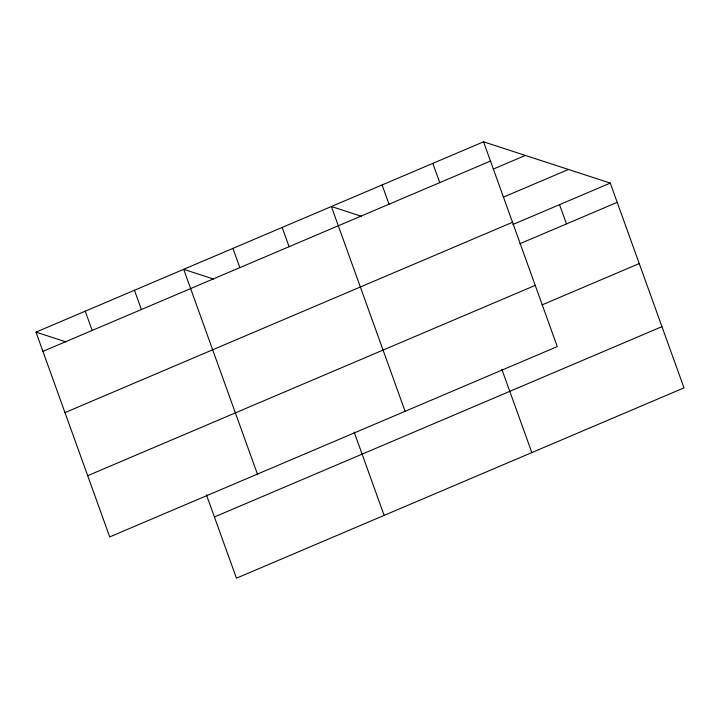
<?xml version="1.0" encoding="UTF-8"?>
<svg xmlns="http://www.w3.org/2000/svg" width="720" height="720" viewBox="0 0 720 720"><rect width="100%" height="100%" fill="white"/><g stroke="black" fill="none" stroke-linecap="round" stroke-linejoin="round"><path stroke-width="1.08" d="M483.543 141.813L557.271 346.59L109.728 536.913L36 332.127L483.543 141.813L610.272 183.087L684 387.873L236.457 578.187L206.46 494.883M42.93 351.378L490.473 161.064M493.281 169.083L525.366 155.43M503.244 197.199L568.458 169.47M64.971 412.605L512.523 222.282M512.973 224.469L610.272 183.087M519.903 243.72L617.202 202.338M87.687 475.686L535.23 285.372M541.944 304.947L639.243 263.565M214.407 516.96L661.959 326.646M361.251 216.252L331.38 206.514L405.108 411.3M213.561 279.054L183.69 269.325L257.418 474.102M36 332.127L65.871 341.856M559.548 204.66L566.478 223.911M432.828 163.377L439.758 182.628M501.84 369.279L531.837 452.583M382.104 184.95L389.034 204.201M282.15 227.448L289.08 246.699M354.15 432.081L384.147 515.385M232.92 248.391L239.85 267.633M134.46 290.259L141.39 309.51M85.23 311.193L92.16 330.444"/></g></svg>
